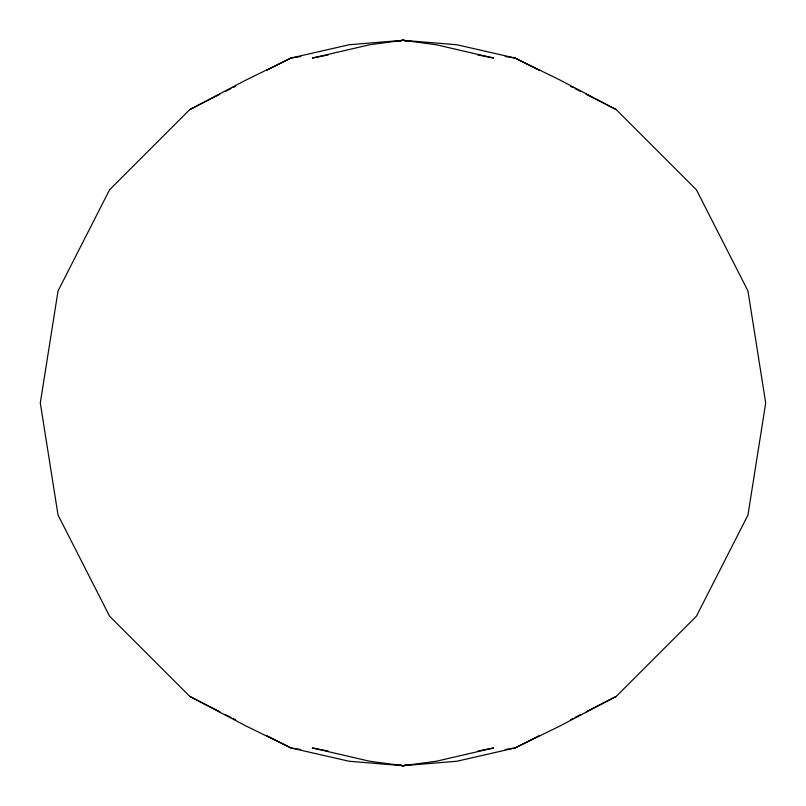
<?xml version="1.0" encoding="UTF-8"?>
<svg xmlns="http://www.w3.org/2000/svg" width="806" height="806" viewBox="0 0 806 806"><rect width="100%" height="100%" fill="white"/><g stroke="black" fill="none" stroke-linecap="round" stroke-linejoin="round"><path stroke-width="1.21" d="M189.813 109.566L109.566 189.813L58.052 290.916L40.3 403L58.052 515.084L109.566 616.187L189.813 696.434L246.394 726.166L290.916 747.948L349.038 761.237L403 765.7L456.962 761.237L515.084 747.948L559.606 726.166L616.187 696.434L696.434 616.187L747.948 515.084L765.7 403L747.948 290.916L696.434 189.813L616.187 109.566L559.606 79.834L515.084 58.052L456.962 44.763L403 40.3L349.038 44.763L290.916 58.052L246.394 79.834L189.813 109.566L219.806 94.282M225.368 91.451L230.919 88.62M233.146 87.491L235.362 86.363M266.474 70.505L290.916 58.052L300.769 56.491M539.526 735.495L515.084 747.948L505.231 749.509M570.638 719.637L572.854 718.509M575.081 717.38L580.632 714.549M586.194 711.718L616.187 696.434M328.254 54.929L312.325 58.052L369.652 44.763L403 40.3L436.348 44.763L493.675 58.052L477.746 54.929M396.874 41.499L403 40.3L405.458 40.693M409.126 764.501L403 765.7L369.652 761.237L312.325 747.948L328.254 751.071M477.746 751.071L493.675 747.948L436.348 761.237L403 765.7L400.542 765.307M395.615 41.469L398.073 41.076M400.542 40.693L403 40.3L409.126 41.499M405.458 765.307L403 765.7L396.874 764.501M407.927 764.924L410.385 764.531M407.927 41.076L410.385 41.469M505.231 56.491L515.084 58.052L539.526 70.505M300.769 749.509L290.916 747.948L266.474 735.495M395.615 764.531L398.073 764.924M570.638 86.363L572.854 87.491M575.081 88.62L580.632 91.451M586.194 94.282L616.187 109.566M189.813 696.434L219.806 711.718M225.368 714.549L230.919 717.38M233.146 718.509L235.362 719.637"/></g></svg>
